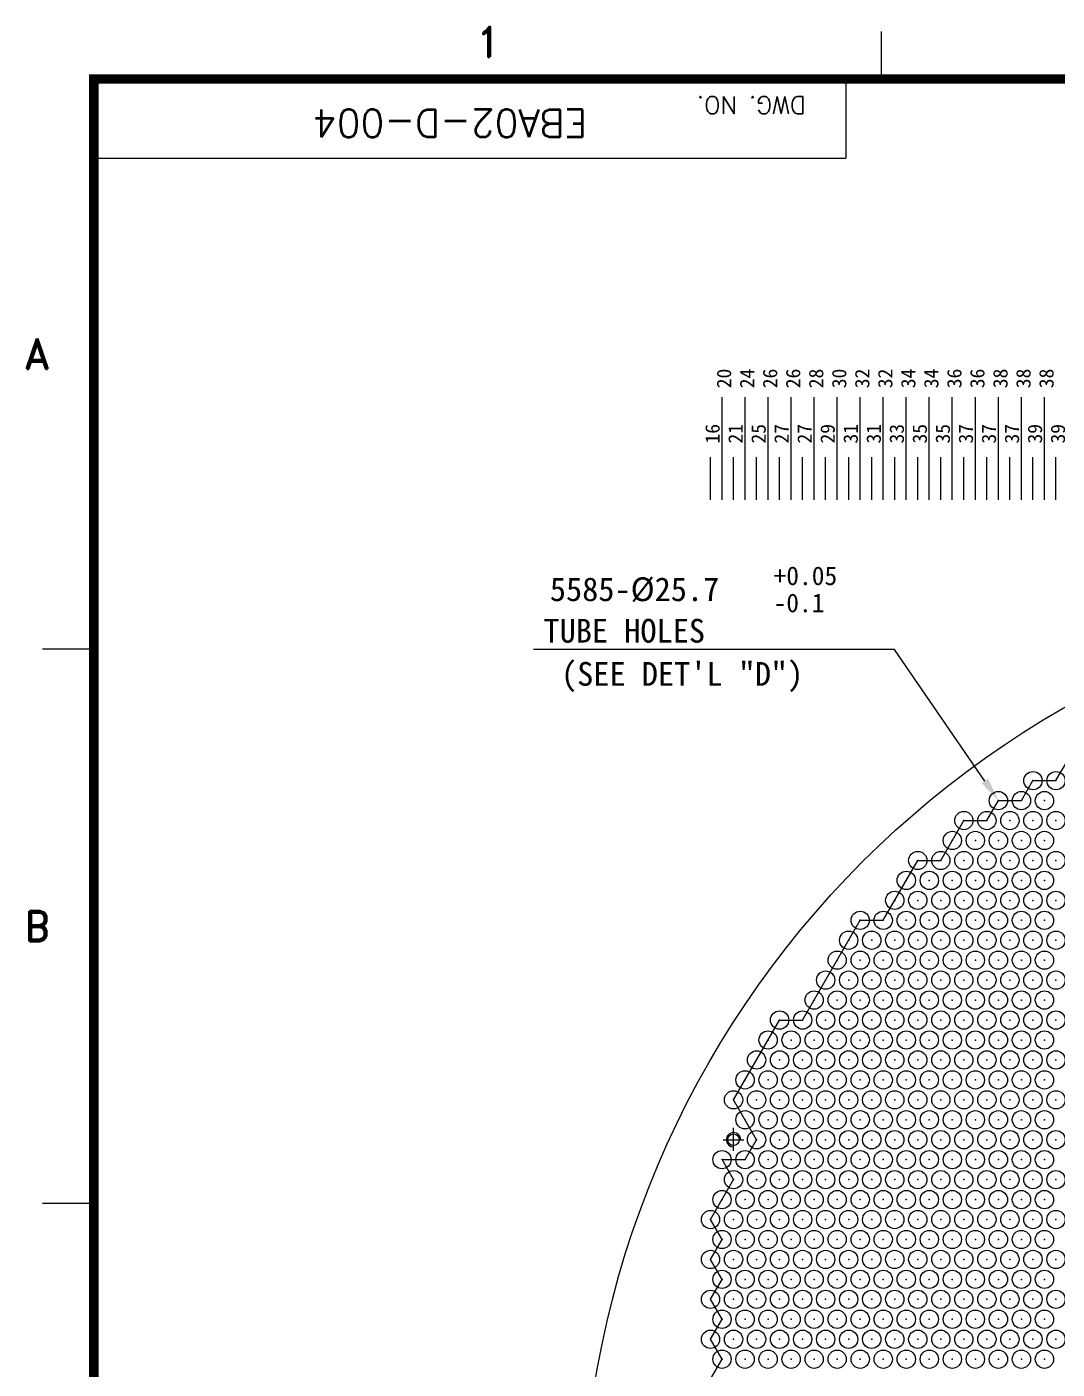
# Model space of a CAD drawing. Extents: x 193 to 9179, y 3 to 6441.
# Drawn here: x 193 to 1625, y 4577 to 6441 of the extents above; entities that cross this region are included whole.
import ezdxf
from ezdxf.enums import TextEntityAlignment as Align

# ---------------------------------------------------------------- set-up
doc = ezdxf.new("R2010")
doc.units = 0
doc.header["$LTSCALE"] = 400
doc.header["$MEASUREMENT"] = 0
doc.linetypes.add('CENTER', pattern=[2, 1.25, -0.25, 0.25, -0.25])
doc.linetypes.add('HIDDEN', pattern=[0.375, 0.25, -0.125])
for name, color, linetype in [('2', 2, 'HIDDEN'), ('3', 3, 'CONTINUOUS'), ('4', 4, 'CONTINUOUS')]:
    doc.layers.add(name, color=color, linetype=linetype)
doc.styles.add('ROMAND', font='romand')
doc.styles.add('ROMANS', font='romans.shx', dxfattribs={"bigfont": 'whgtxt.shx'})

msp = doc.modelspace()

# ---------------------------------------------------------------- linework, layer by layer
at = {"layer": '3', "linetype": 'CENTER'}
for p, q in [((1622.9, 5394.3), (1638.9, 5422)), ((1574.9, 5366.6), (1590.9, 5394.3)), ((1590.9, 5394.3), (1622.9, 5394.3)), ((1526.9, 5338.9), (1542.9, 5366.6)), ((1542.9, 5366.6), (1574.9, 5366.6)), ((1462.9, 5283.4), (1494.9, 5338.9)), ((1494.9, 5338.9), (1526.9, 5338.9)), ((1382.9, 5200.3), (1430.9, 5283.4)), ((1430.9, 5283.4), (1462.9, 5283.4)), ((1270.9, 5061.7), (1350.9, 5200.3)), ((1350.9, 5200.3), (1382.9, 5200.3)), ((1174.9, 4950.9), (1238.9, 5061.7)), ((1238.9, 5061.7), (1270.9, 5061.7)), ((1206.9, 4895.5), (1174.9, 4950.9)), ((1190.9, 4867.8), (1206.9, 4895.5)), ((1174.9, 4840), (1158.9, 4867.8)), ((1158.9, 4867.8), (1190.9, 4867.8)), ((1142.9, 4784.6), (1174.9, 4840)), ((1158.9, 4756.9), (1142.9, 4784.6)), ((1142.9, 4729.2), (1158.9, 4756.9)), ((1158.9, 4701.5), (1142.9, 4729.2)), ((1142.9, 4673.8), (1158.9, 4701.5)), ((1158.9, 4646.1), (1142.9, 4673.8)), ((1142.9, 4618.3), (1158.9, 4646.1)), ((1158.9, 4646.1), (1158.9, 4646.1)), ((1158.9, 4590.6), (1142.9, 4618.3)), ((1142.9, 4562.9), (1158.9, 4590.6))]:
    msp.add_line(p, q, dxfattribs=at)
at = {"layer": '3'}
for centre, radius in [((2294.9, 4341.2), 1330.2), ((1174.9, 4895.5), 8)]:
    msp.add_circle(centre, radius, dxfattribs=at)
at = {"layer": '4'}
for p, q in [((1380.5, 6369), (1380.5, 6435)), ((1331, 6369), (1331, 6259)), ((286, 6259), (1331, 6259)), ((1158.9, 5784.2), (1158.9, 5926.9)), ((1190.9, 5784.2), (1190.9, 5926.9)), ((1222.9, 5784.2), (1222.9, 5926.9)), ((1254.9, 5784.2), (1254.9, 5926.9)), ((1286.9, 5784.2), (1286.9, 5926.9)), ((1318.9, 5784.2), (1318.9, 5926.9)), ((1350.9, 5784.2), (1350.9, 5926.9)), ((1382.9, 5784.2), (1382.9, 5926.9)), ((1414.9, 5784.2), (1414.9, 5926.9)), ((1446.9, 5784.2), (1446.9, 5926.9)), ((1478.9, 5784.2), (1478.9, 5926.9)), ((1510.9, 5784.2), (1510.9, 5926.9)), ((1542.9, 5784.2), (1542.9, 5926.9)), ((1574.9, 5784.2), (1574.9, 5926.9)), ((1606.9, 5784.2), (1606.9, 5926.9)), ((1142.9, 5784.2), (1142.9, 5843.6)), ((1174.9, 5784.2), (1174.9, 5843.6)), ((1206.9, 5784.2), (1206.9, 5843.6)), ((1238.9, 5784.2), (1238.9, 5843.6)), ((1270.9, 5784.2), (1270.9, 5843.6)), ((1302.9, 5784.2), (1302.9, 5843.6)), ((1334.9, 5784.2), (1334.9, 5843.6)), ((1366.9, 5784.2), (1366.9, 5843.6)), ((1398.9, 5784.2), (1398.9, 5843.6)), ((1430.9, 5784.2), (1430.9, 5843.6)), ((1462.9, 5784.2), (1462.9, 5843.6)), ((1494.9, 5784.2), (1494.9, 5843.6)), ((1526.9, 5784.2), (1526.9, 5843.6)), ((1558.9, 5784.2), (1558.9, 5843.6)), ((1590.9, 5784.2), (1590.9, 5843.6)), ((1622.9, 5784.2), (1622.9, 5843.6)), ((286, 5577), (214.5, 5577)), ((1174.9, 4880.1), (1174.9, 4911.8)), ((286, 4807), (214.5, 4807))]:
    msp.add_line(p, q, dxfattribs=at)
at = {"layer": '4', "color": 4}
for p, q in [((1398.5, 5576.6), (896.8, 5576.6)), ((1524.2, 5393.8), (1398.5, 5576.6)), ((1160.5, 4895.5), (1189, 4895.5))]:
    msp.add_line(p, q, dxfattribs=at)
at = {"layer": '4', "const_width": 13.2}
msp.add_lwpolyline([(286, 165), (9086, 165), (9086, 6369), (286, 6369)], close=True, dxfattribs=at)
at = {"layer": '4'}
for centre in [(1590.9, 5394.3), (1622.9, 5394.3), (1542.9, 5366.6), (1574.9, 5366.6), (1606.9, 5366.6), (1494.9, 5338.9), (1526.9, 5338.9), (1558.9, 5338.9), (1590.9, 5338.9), (1622.9, 5338.9), (1478.9, 5311.2), (1510.9, 5311.2), (1542.9, 5311.2), (1574.9, 5311.2), (1606.9, 5311.2), (1430.9, 5283.4), (1462.9, 5283.4), (1494.9, 5283.4), (1526.9, 5283.4), (1558.9, 5283.4), (1590.9, 5283.4), (1622.9, 5283.4), (1414.9, 5255.7), (1446.9, 5255.7), (1478.9, 5255.7), (1510.9, 5255.7), (1542.9, 5255.7), (1574.9, 5255.7), (1606.9, 5255.7), (1398.9, 5228), (1430.9, 5228), (1462.9, 5228), (1494.9, 5228), (1526.9, 5228), (1558.9, 5228), (1590.9, 5228), (1622.9, 5228), (1350.9, 5200.3), (1382.9, 5200.3), (1414.9, 5200.3), (1446.9, 5200.3), (1478.9, 5200.3), (1510.9, 5200.3), (1542.9, 5200.3), (1574.9, 5200.3), (1606.9, 5200.3), (1334.9, 5172.6), (1366.9, 5172.6), (1398.9, 5172.6), (1430.9, 5172.6), (1462.9, 5172.6), (1494.9, 5172.6), (1526.9, 5172.6), (1558.9, 5172.6), (1590.9, 5172.6), (1622.9, 5172.6), (1318.9, 5144.9), (1350.9, 5144.9), (1382.9, 5144.9), (1414.9, 5144.9), (1446.9, 5144.9), (1478.9, 5144.9), (1510.9, 5144.9), (1542.9, 5144.9), (1574.9, 5144.9), (1606.9, 5144.9), (1302.9, 5117.2), (1334.9, 5117.2), (1366.9, 5117.2), (1398.9, 5117.2), (1430.9, 5117.2), (1462.9, 5117.2), (1494.9, 5117.2), (1526.9, 5117.2), (1558.9, 5117.2), (1590.9, 5117.2), (1622.9, 5117.2), (1286.9, 5089.5), (1318.9, 5089.5), (1350.9, 5089.5), (1382.9, 5089.5), (1414.9, 5089.5), (1446.9, 5089.5), (1478.9, 5089.5), (1510.9, 5089.5), (1542.9, 5089.5), (1574.9, 5089.5), (1606.9, 5089.5), (1238.9, 5061.7), (1270.9, 5061.7), (1302.9, 5061.7), (1334.9, 5061.7), (1366.9, 5061.7), (1398.9, 5061.7), (1430.9, 5061.7), (1462.9, 5061.7), (1494.9, 5061.7), (1526.9, 5061.7), (1558.9, 5061.7), (1590.9, 5061.7), (1622.9, 5061.7), (1222.9, 5034), (1254.9, 5034), (1286.9, 5034), (1318.9, 5034), (1350.9, 5034), (1382.9, 5034), (1414.9, 5034), (1446.9, 5034), (1478.9, 5034), (1510.9, 5034), (1542.9, 5034), (1574.9, 5034), (1606.9, 5034), (1206.9, 5006.3), (1238.9, 5006.3), (1270.9, 5006.3), (1302.9, 5006.3), (1334.9, 5006.3), (1366.9, 5006.3), (1398.9, 5006.3), (1430.9, 5006.3), (1462.9, 5006.3), (1494.9, 5006.3), (1526.9, 5006.3), (1558.9, 5006.3), (1590.9, 5006.3), (1622.9, 5006.3), (1190.9, 4978.6), (1222.9, 4978.6), (1254.9, 4978.6), (1286.9, 4978.6), (1318.9, 4978.6), (1350.9, 4978.6), (1382.9, 4978.6), (1414.9, 4978.6), (1446.9, 4978.6), (1478.9, 4978.6), (1510.9, 4978.6), (1542.9, 4978.6), (1574.9, 4978.6), (1606.9, 4978.6), (1174.9, 4950.9), (1206.9, 4950.9), (1238.9, 4950.9), (1270.9, 4950.9), (1302.9, 4950.9), (1334.9, 4950.9), (1366.9, 4950.9), (1398.9, 4950.9), (1430.9, 4950.9), (1462.9, 4950.9), (1494.9, 4950.9), (1526.9, 4950.9), (1558.9, 4950.9), (1590.9, 4950.9), (1622.9, 4950.9), (1190.9, 4923.2), (1222.9, 4923.2), (1254.9, 4923.2), (1286.9, 4923.2), (1318.9, 4923.2), (1350.9, 4923.2), (1382.9, 4923.2), (1414.9, 4923.2), (1446.9, 4923.2), (1478.9, 4923.2), (1510.9, 4923.2), (1542.9, 4923.2), (1574.9, 4923.2), (1606.9, 4923.2), (1206.9, 4895.5), (1238.9, 4895.5), (1270.9, 4895.5), (1302.9, 4895.5), (1334.9, 4895.5), (1366.9, 4895.5), (1398.9, 4895.5), (1430.9, 4895.5), (1462.9, 4895.5), (1494.9, 4895.5), (1526.9, 4895.5), (1558.9, 4895.5), (1590.9, 4895.5), (1622.9, 4895.5), (1158.9, 4867.8), (1190.9, 4867.8), (1222.9, 4867.8), (1254.9, 4867.8), (1286.9, 4867.8), (1318.9, 4867.8), (1350.9, 4867.8), (1382.9, 4867.8), (1414.9, 4867.8), (1446.9, 4867.8), (1478.9, 4867.8), (1510.9, 4867.8), (1542.9, 4867.8), (1574.9, 4867.8), (1606.9, 4867.8), (1174.9, 4840), (1206.9, 4840), (1238.9, 4840), (1270.9, 4840), (1302.9, 4840), (1334.9, 4840), (1366.9, 4840), (1398.9, 4840), (1430.9, 4840), (1462.9, 4840), (1494.9, 4840), (1526.9, 4840), (1558.9, 4840), (1590.9, 4840), (1622.9, 4840), (1158.9, 4812.3), (1190.9, 4812.3), (1222.9, 4812.3), (1254.9, 4812.3), (1286.9, 4812.3), (1318.9, 4812.3), (1350.9, 4812.3), (1382.9, 4812.3), (1414.9, 4812.3), (1446.9, 4812.3), (1478.9, 4812.3), (1510.9, 4812.3), (1542.9, 4812.3), (1574.9, 4812.3), (1606.9, 4812.3), (1142.9, 4784.6), (1174.9, 4784.6), (1206.9, 4784.6), (1238.9, 4784.6), (1270.9, 4784.6), (1302.9, 4784.6), (1334.9, 4784.6), (1366.9, 4784.6), (1398.9, 4784.6), (1430.9, 4784.6), (1462.9, 4784.6), (1494.9, 4784.6), (1526.9, 4784.6), (1558.9, 4784.6), (1590.9, 4784.6), (1622.9, 4784.6), (1158.9, 4756.9), (1190.9, 4756.9), (1222.9, 4756.9), (1254.9, 4756.9), (1286.9, 4756.9), (1318.9, 4756.9), (1350.9, 4756.9), (1382.9, 4756.9), (1414.9, 4756.9), (1446.9, 4756.9), (1478.9, 4756.9), (1510.9, 4756.9), (1542.9, 4756.9), (1574.9, 4756.9), (1606.9, 4756.9), (1142.9, 4729.2), (1174.9, 4729.2), (1206.9, 4729.2), (1238.9, 4729.2), (1270.9, 4729.2), (1302.9, 4729.2), (1334.9, 4729.2), (1366.9, 4729.2), (1398.9, 4729.2), (1430.9, 4729.2), (1462.9, 4729.2), (1494.9, 4729.2), (1526.9, 4729.2), (1558.9, 4729.2), (1590.9, 4729.2), (1622.9, 4729.2), (1158.9, 4701.5), (1190.9, 4701.5), (1222.9, 4701.5), (1254.9, 4701.5), (1286.9, 4701.5), (1318.9, 4701.5), (1350.9, 4701.5), (1382.9, 4701.5), (1414.9, 4701.5), (1446.9, 4701.5), (1478.9, 4701.5), (1510.9, 4701.5), (1542.9, 4701.5), (1574.9, 4701.5), (1606.9, 4701.5), (1142.9, 4673.8), (1174.9, 4673.8), (1206.9, 4673.8), (1238.9, 4673.8), (1270.9, 4673.8), (1302.9, 4673.8), (1334.9, 4673.8), (1366.9, 4673.8), (1398.9, 4673.8), (1430.9, 4673.8), (1462.9, 4673.8), (1494.9, 4673.8), (1526.9, 4673.8), (1558.9, 4673.8), (1590.9, 4673.8), (1622.9, 4673.8), (1158.9, 4646.1), (1190.9, 4646.1), (1222.9, 4646.1), (1254.9, 4646.1), (1286.9, 4646.1), (1318.9, 4646.1), (1350.9, 4646.1), (1382.9, 4646.1), (1414.9, 4646.1), (1446.9, 4646.1), (1478.9, 4646.1), (1510.9, 4646.1), (1542.9, 4646.1), (1574.9, 4646.1), (1606.9, 4646.1), (1142.9, 4618.3), (1174.9, 4618.3), (1206.9, 4618.3), (1238.9, 4618.3), (1270.9, 4618.3), (1302.9, 4618.3), (1334.9, 4618.3), (1366.9, 4618.3), (1398.9, 4618.3), (1430.9, 4618.3), (1462.9, 4618.3), (1494.9, 4618.3), (1526.9, 4618.3), (1558.9, 4618.3), (1590.9, 4618.3), (1622.9, 4618.3), (1158.9, 4590.6), (1190.9, 4590.6), (1222.9, 4590.6), (1254.9, 4590.6), (1286.9, 4590.6), (1318.9, 4590.6), (1350.9, 4590.6), (1382.9, 4590.6), (1414.9, 4590.6), (1446.9, 4590.6), (1478.9, 4590.6), (1510.9, 4590.6), (1542.9, 4590.6), (1574.9, 4590.6), (1606.9, 4590.6)]:
    msp.add_circle(centre, 12.7, dxfattribs=at)
msp.add_arc((1174.9, 4895.5), 10, 0, 270, dxfattribs=at)
for p in [(1590.9, 5394.3), (1622.9, 5394.3), (1542.9, 5366.6), (1574.9, 5366.6), (1606.9, 5366.6), (1494.9, 5338.9), (1526.9, 5338.9), (1558.9, 5338.9), (1590.9, 5338.9), (1622.9, 5338.9), (1478.9, 5311.2), (1510.9, 5311.2), (1542.9, 5311.2), (1574.9, 5311.2), (1606.9, 5311.2), (1430.9, 5283.4), (1462.9, 5283.4), (1494.9, 5283.4), (1526.9, 5283.4), (1558.9, 5283.4), (1590.9, 5283.4), (1622.9, 5283.4), (1414.9, 5255.7), (1446.9, 5255.7), (1478.9, 5255.7), (1510.9, 5255.7), (1542.9, 5255.7), (1574.9, 5255.7), (1606.9, 5255.7), (1398.9, 5228), (1430.9, 5228), (1462.9, 5228), (1494.9, 5228), (1526.9, 5228), (1558.9, 5228), (1590.9, 5228), (1622.9, 5228), (1350.9, 5200.3), (1382.9, 5200.3), (1414.9, 5200.3), (1446.9, 5200.3), (1478.9, 5200.3), (1510.9, 5200.3), (1542.9, 5200.3), (1574.9, 5200.3), (1606.9, 5200.3), (1334.9, 5172.6), (1366.9, 5172.6), (1398.9, 5172.6), (1430.9, 5172.6), (1462.9, 5172.6), (1494.9, 5172.6), (1526.9, 5172.6), (1558.9, 5172.6), (1590.9, 5172.6), (1622.9, 5172.6), (1318.9, 5144.9), (1350.9, 5144.9), (1382.9, 5144.9), (1414.9, 5144.9), (1446.9, 5144.9), (1478.9, 5144.9), (1510.9, 5144.9), (1542.9, 5144.9), (1574.9, 5144.9), (1606.9, 5144.9), (1302.9, 5117.2), (1334.9, 5117.2), (1366.9, 5117.2), (1398.9, 5117.2), (1430.9, 5117.2), (1462.9, 5117.2), (1494.9, 5117.2), (1526.9, 5117.2), (1558.9, 5117.2), (1590.9, 5117.2), (1622.9, 5117.2), (1286.9, 5089.5), (1318.9, 5089.5), (1350.9, 5089.5), (1382.9, 5089.5), (1414.9, 5089.5), (1446.9, 5089.5), (1478.9, 5089.5), (1510.9, 5089.5), (1542.9, 5089.5), (1574.9, 5089.5), (1606.9, 5089.5), (1238.9, 5061.7), (1270.9, 5061.7), (1302.9, 5061.7), (1334.9, 5061.7), (1366.9, 5061.7), (1398.9, 5061.7), (1430.9, 5061.7), (1462.9, 5061.7), (1494.9, 5061.7), (1526.9, 5061.7), (1558.9, 5061.7), (1590.9, 5061.7), (1622.9, 5061.7), (1222.9, 5034), (1254.9, 5034), (1286.9, 5034), (1318.9, 5034), (1350.9, 5034), (1382.9, 5034), (1414.9, 5034), (1446.9, 5034), (1478.9, 5034), (1510.9, 5034), (1542.9, 5034), (1574.9, 5034), (1606.9, 5034), (1206.9, 5006.3), (1238.9, 5006.3), (1270.9, 5006.3), (1302.9, 5006.3), (1334.9, 5006.3), (1366.9, 5006.3), (1398.9, 5006.3), (1430.9, 5006.3), (1462.9, 5006.3), (1494.9, 5006.3), (1526.9, 5006.3), (1558.9, 5006.3), (1590.9, 5006.3), (1622.9, 5006.3), (1190.9, 4978.6), (1222.9, 4978.6), (1254.9, 4978.6), (1286.9, 4978.6), (1318.9, 4978.6), (1350.9, 4978.6), (1382.9, 4978.6), (1414.9, 4978.6), (1446.9, 4978.6), (1478.9, 4978.6), (1510.9, 4978.6), (1542.9, 4978.6), (1574.9, 4978.6), (1606.9, 4978.6), (1174.9, 4950.9), (1206.9, 4950.9), (1238.9, 4950.9), (1270.9, 4950.9), (1302.9, 4950.9), (1334.9, 4950.9), (1366.9, 4950.9), (1398.9, 4950.9), (1430.9, 4950.9), (1462.9, 4950.9), (1494.9, 4950.9), (1526.9, 4950.9), (1558.9, 4950.9), (1590.9, 4950.9), (1622.9, 4950.9), (1190.9, 4923.2), (1222.9, 4923.2), (1254.9, 4923.2), (1286.9, 4923.2), (1318.9, 4923.2), (1350.9, 4923.2), (1382.9, 4923.2), (1414.9, 4923.2), (1446.9, 4923.2), (1478.9, 4923.2), (1510.9, 4923.2), (1542.9, 4923.2), (1574.9, 4923.2), (1606.9, 4923.2), (1174.9, 4895.5), (1206.9, 4895.5), (1238.9, 4895.5), (1270.9, 4895.5), (1302.9, 4895.5), (1334.9, 4895.5), (1366.9, 4895.5), (1398.9, 4895.5), (1430.9, 4895.5), (1462.9, 4895.5), (1494.9, 4895.5), (1526.9, 4895.5), (1558.9, 4895.5), (1590.9, 4895.5), (1622.9, 4895.5), (1158.9, 4867.8), (1190.9, 4867.8), (1222.9, 4867.8), (1254.9, 4867.8), (1286.9, 4867.8), (1318.9, 4867.8), (1350.9, 4867.8), (1382.9, 4867.8), (1414.9, 4867.8), (1446.9, 4867.8), (1478.9, 4867.8), (1510.9, 4867.8), (1542.9, 4867.8), (1574.9, 4867.8), (1606.9, 4867.8), (1174.9, 4840), (1206.9, 4840), (1238.9, 4840), (1270.9, 4840), (1302.9, 4840), (1334.9, 4840), (1366.9, 4840), (1398.9, 4840), (1430.9, 4840), (1462.9, 4840), (1494.9, 4840), (1526.9, 4840), (1558.9, 4840), (1590.9, 4840), (1622.9, 4840), (1158.9, 4812.3), (1190.9, 4812.3), (1222.9, 4812.3), (1254.9, 4812.3), (1286.9, 4812.3), (1318.9, 4812.3), (1350.9, 4812.3), (1382.9, 4812.3), (1414.9, 4812.3), (1446.9, 4812.3), (1478.9, 4812.3), (1510.9, 4812.3), (1542.9, 4812.3), (1574.9, 4812.3), (1606.9, 4812.3), (1142.9, 4784.6), (1174.9, 4784.6), (1206.9, 4784.6), (1238.9, 4784.6), (1270.9, 4784.6), (1302.9, 4784.6), (1334.9, 4784.6), (1366.9, 4784.6), (1398.9, 4784.6), (1430.9, 4784.6), (1462.9, 4784.6), (1494.9, 4784.6), (1526.9, 4784.6), (1558.9, 4784.6), (1590.9, 4784.6), (1622.9, 4784.6), (1158.9, 4756.9), (1190.9, 4756.9), (1222.9, 4756.9), (1254.9, 4756.9), (1286.9, 4756.9), (1318.9, 4756.9), (1350.9, 4756.9), (1382.9, 4756.9), (1414.9, 4756.9), (1446.9, 4756.9), (1478.9, 4756.9), (1510.9, 4756.9), (1542.9, 4756.9), (1574.9, 4756.9), (1606.9, 4756.9), (1142.9, 4729.2), (1174.9, 4729.2), (1206.9, 4729.2), (1238.9, 4729.2), (1270.9, 4729.2), (1302.9, 4729.2), (1334.9, 4729.2), (1366.9, 4729.2), (1398.9, 4729.2), (1430.9, 4729.2), (1462.9, 4729.2), (1494.9, 4729.2), (1526.9, 4729.2), (1558.9, 4729.2), (1590.9, 4729.2), (1622.9, 4729.2), (1158.9, 4701.5), (1190.9, 4701.5), (1222.9, 4701.5), (1254.9, 4701.5), (1286.9, 4701.5), (1318.9, 4701.5), (1350.9, 4701.5), (1382.9, 4701.5), (1414.9, 4701.5), (1446.9, 4701.5), (1478.9, 4701.5), (1510.9, 4701.5), (1542.9, 4701.5), (1574.9, 4701.5), (1606.9, 4701.5), (1142.9, 4673.8), (1174.9, 4673.8), (1206.9, 4673.8), (1238.9, 4673.8), (1270.9, 4673.8), (1302.9, 4673.8), (1334.9, 4673.8), (1366.9, 4673.8), (1398.9, 4673.8), (1430.9, 4673.8), (1462.9, 4673.8), (1494.9, 4673.8), (1526.9, 4673.8), (1558.9, 4673.8), (1590.9, 4673.8), (1622.9, 4673.8), (1158.9, 4646.1), (1190.9, 4646.1), (1222.9, 4646.1), (1254.9, 4646.1), (1286.9, 4646.1), (1318.9, 4646.1), (1350.9, 4646.1), (1382.9, 4646.1), (1414.9, 4646.1), (1446.9, 4646.1), (1478.9, 4646.1), (1510.9, 4646.1), (1542.9, 4646.1), (1574.9, 4646.1), (1606.9, 4646.1), (1142.9, 4618.3), (1174.9, 4618.3), (1206.9, 4618.3), (1238.9, 4618.3), (1270.9, 4618.3), (1302.9, 4618.3), (1334.9, 4618.3), (1366.9, 4618.3), (1398.9, 4618.3), (1430.9, 4618.3), (1462.9, 4618.3), (1494.9, 4618.3), (1526.9, 4618.3), (1558.9, 4618.3), (1590.9, 4618.3), (1622.9, 4618.3), (1158.9, 4590.6), (1190.9, 4590.6), (1222.9, 4590.6), (1254.9, 4590.6), (1286.9, 4590.6), (1318.9, 4590.6), (1350.9, 4590.6), (1382.9, 4590.6), (1414.9, 4590.6), (1446.9, 4590.6), (1478.9, 4590.6), (1510.9, 4590.6), (1542.9, 4590.6), (1574.9, 4590.6), (1606.9, 4590.6)]:
    msp.add_point(p, dxfattribs=at)
at = {"layer": '4', "color": 4}
msp.add_solid([(1528.7, 5396.9), (1519.7, 5390.7), (1542.9, 5366.6)], dxfattribs=at)

# ---------------------------------------------------------------- texts
at = {"layer": '2', "style": 'ROMAND'}
for s, p in [('1', (834.6, 6420.5)), ('A', (207.3, 5987.5)), ('B', (207.3, 5192.3))]:
    msp.add_text(s, height=41.8, dxfattribs=at).set_placement(p, align=Align.MIDDLE)
at = {"layer": '2', "style": 'ROMANS'}
msp.add_text('DWG. NO.', height=24.2, rotation=180, dxfattribs=at).set_placement((1275.1, 6344.7))
at = {"layer": '3', "style": 'ROMANS'}
msp.add_text('EBA02-D-004', height=38.5, rotation=180, dxfattribs=at).set_placement((971.8, 6326.8))
at = {"layer": '3', "color": 2, "attachment_point": 6, "style": 'ROMANS'}
for insert, char_height in [((1361.9, 5231.7), 1.1), ((874.3, 4973.4), 33)]:
    msp.add_mtext('\\A1;', dxfattribs=dict(at, insert=insert, char_height=char_height))
at = {"layer": '4'}
for s, p in [('20', (1171.6, 5939.4)), ('24', (1203.6, 5939.4)), ('26', (1235.6, 5939.4)), ('26', (1267.6, 5939.4)), ('28', (1299.6, 5939.4)), ('30', (1331.6, 5939.4)), ('32', (1363.6, 5939.4)), ('32', (1395.6, 5939.4)), ('34', (1427.6, 5939.4)), ('34', (1459.6, 5939.4)), ('36', (1491.6, 5939.4)), ('36', (1523.6, 5939.4)), ('38', (1555.6, 5939.4)), ('38', (1587.6, 5939.4)), ('38', (1619.6, 5939.4)), ('16', (1155.6, 5862.6)), ('21', (1187.6, 5862.6)), ('25', (1219.6, 5862.6)), ('27', (1251.6, 5862.6)), ('27', (1283.6, 5862.6)), ('29', (1315.6, 5862.6)), ('31', (1347.6, 5862.6)), ('31', (1379.6, 5862.6)), ('33', (1411.6, 5862.6)), ('35', (1443.6, 5862.6)), ('35', (1475.6, 5862.6)), ('37', (1507.6, 5862.6)), ('37', (1539.6, 5862.6)), ('37', (1571.6, 5862.6)), ('39', (1603.6, 5862.6)), ('39', (1635.6, 5862.6))]:
    msp.add_text(s, height=20, rotation=90, dxfattribs=at).set_placement(p)
at = {"layer": '4', "color": 2}
for s, height, p in [('+0.05', 26, (1230.5, 5665.9)), ('5585-%%C25.7', 33, (919.7, 5643.7)), ('-0.1', 26, (1230.5, 5628.2)), ('TUBE HOLES ', 33, (910.8, 5586)), ('(SEE DET\'L "D")', 33, (935.2, 5526.1))]:
    msp.add_text(s, height=height, dxfattribs=at).set_placement(p)

doc.saveas('drawing.dxf')
